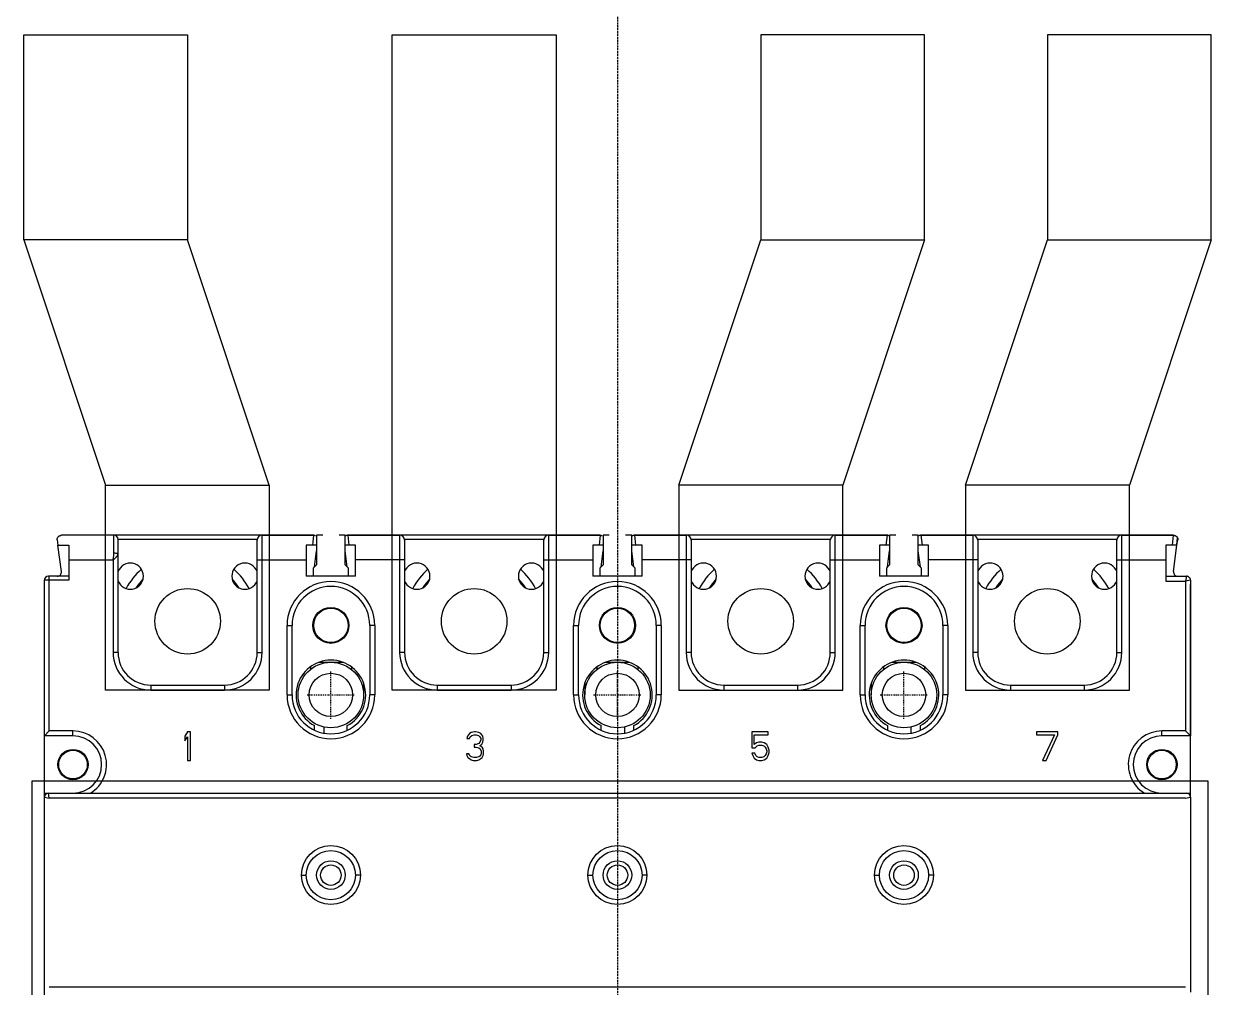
# Model space of a CAD drawing. Extents: x 965004 to 965704, y 79545 to 81545.
# Drawn here: x 965281.4 to 965426.4, y 81216.4 to 81334.1 of the extents above; entities that cross this region are included whole.
import ezdxf

# ---------------------------------------------------------------- set-up
doc = ezdxf.new("R2010")
doc.units = 0
doc.header["$MEASUREMENT"] = 0
doc.linetypes.add('CENTER', pattern=[2, 1.25, -0.25, 0.25, -0.25])
doc.linetypes.add('DASH', pattern=[0.35, 0.25, -0.1])
doc.layers.add('LY-JS-BJ', color=7, linetype='Continuous')

# ---------------------------------------------------------------- blocks, each defined once
blk = doc.blocks.new('塑壳MB41S M H-250-4P-2022.6')
at = {"color": 0, "linetype": 'ByBlock', "lineweight": 25}
for p, q in [((1.57, 81.94), (1.66, 81.3)), ((2.08, 78.06), (1.66, 81.3)), ((1.66, 81.3), (3, 81.3)), ((32.9, 82.5), (2.07, 82.5)), ((3, 81.3), (3, 77)), ((8.5, 80.34), (8.5, 82.5)), ((9, 68.2), (9, 82)), ((26.01, 82), (9, 82)), ((26, 68.2), (26, 81.9)), ((26.6, 82.5), (32.93, 82.5)), ((26.6, 68.2), (26.6, 82.5)), ((32, 81.3), (32, 77.5)), ((32.8, 81.3), (32, 81.3)), ((32.8, 81.3), (32.93, 82.5)), ((33.3, 81.3), (32.8, 81.3)), ((34, 82.5), (33.25, 82.5)), ((33.25, 82.5), (33.25, 78.9)), ((36.75, 82.5), (36, 82.5)), ((37.2, 81.3), (36.7, 81.3)), ((36.75, 78.9), (36.75, 82.5)), ((37.07, 82.5), (43.4, 82.5)), ((37.07, 82.5), (37.2, 81.3)), ((67.9, 82.5), (37.1, 82.5)), ((38, 81.3), (37.2, 81.3)), ((38, 77.5), (38, 81.3)), ((43.4, 82.5), (43.4, 68.2)), ((61.01, 82), (43.99, 82)), ((44, 81.9), (44, 68.2)), ((61, 68.2), (61, 81.9)), ((61.6, 82.5), (67.93, 82.5)), ((61.6, 68.2), (61.6, 82.5)), ((67, 81.3), (67, 77.5)), ((67.8, 81.3), (67, 81.3)), ((67.8, 81.3), (67.93, 82.5)), ((68.3, 81.3), (67.8, 81.3)), ((69, 82.5), (68.25, 82.5)), ((68.25, 82.5), (68.25, 78.9)), ((71.75, 82.5), (71, 82.5)), ((72.2, 81.3), (71.7, 81.3)), ((71.75, 78.9), (71.75, 82.5)), ((72.07, 82.5), (78.4, 82.5)), ((72.07, 82.5), (72.2, 81.3)), ((102.9, 82.5), (72.1, 82.5)), ((73, 81.3), (72.2, 81.3)), ((73, 77.5), (73, 81.3)), ((78.4, 82.5), (78.4, 68.2)), ((96.01, 82), (78.99, 82)), ((79, 81.9), (79, 68.2)), ((96, 68.2), (96, 81.9)), ((96.6, 82.5), (102.93, 82.5)), ((96.6, 68.2), (96.6, 82.5)), ((102, 81.3), (102, 77.5)), ((102.8, 81.3), (102, 81.3)), ((102.93, 82.5), (102.8, 81.3)), ((103.3, 81.3), (102.8, 81.3)), ((104, 82.5), (103.25, 82.5)), ((103.25, 82.5), (103.25, 78.9)), ((106.75, 82.5), (106, 82.5)), ((107.2, 81.3), (106.7, 81.3)), ((106.75, 78.9), (106.75, 82.5)), ((107.07, 82.5), (113.4, 82.5)), ((107.07, 82.5), (107.2, 81.3)), ((137.9, 82.5), (107.1, 82.5)), ((108, 81.3), (107.2, 81.3)), ((108, 77.5), (108, 81.3)), ((113.4, 82.5), (113.4, 68.2)), ((131.01, 82), (113.99, 82)), ((114, 81.9), (114, 68.2)), ((131, 68.2), (131, 81.9)), ((131.6, 82.5), (137.93, 82.5)), ((131.6, 68.2), (131.6, 82.5)), ((137, 81.3), (137, 76.9)), ((137.8, 81.3), (137, 81.3)), ((137.8, 81.3), (137.93, 82.5)), ((138.34, 81.3), (137.8, 81.3)), ((137.92, 78.06), (138.34, 81.3)), ((138.3, 81.3), (138.31, 81.38)), ((138.31, 81.38), (138.41, 82.14)), ((138.34, 81.3), (138.43, 81.94)), ((33, 78.65), (33.25, 80.58)), ((37, 78.65), (36.75, 80.58)), ((68, 78.65), (68.25, 80.58)), ((72, 78.65), (71.75, 80.58)), ((103, 78.65), (103.25, 80.58)), ((107, 78.65), (106.75, 80.58)), ((3, 79.5), (8.4, 79.5)), ((8.4, 79.5), (8.4, 68.2)), ((26, 79.5), (32, 79.5)), ((33.25, 78.9), (32.85, 78.5)), ((32.85, 78.5), (32.85, 77.5)), ((37.15, 78.5), (36.75, 78.9)), ((37.15, 77.5), (37.15, 78.5)), ((44, 79.5), (38, 79.5)), ((61, 79.5), (67, 79.5)), ((68.25, 78.9), (67.85, 78.5)), ((67.85, 78.5), (67.85, 77.5)), ((72.15, 78.5), (71.75, 78.9)), ((72.15, 77.5), (72.15, 78.5)), ((79, 79.5), (73, 79.5)), ((96, 79.5), (102, 79.5)), ((103.25, 78.9), (102.85, 78.5)), ((102.85, 78.5), (102.85, 77.5)), ((107.15, 78.5), (106.75, 78.9)), ((107.15, 77.5), (107.15, 78.5)), ((114, 79.5), (108, 79.5)), ((131, 79.5), (137, 79.5)), ((0, -77), (0, 77)), ((3, 77), (0, 77)), ((3, 77.5), (0.5, 77.5)), ((0.6, 58.6), (0.6, 77.5)), ((38, 77.5), (32, 77.5)), ((73, 77.5), (67, 77.5)), ((108, 77.5), (102, 77.5)), ((137, 77.5), (139.5, 77.5)), ((137, 76.9), (139.4, 76.9)), ((139.5, 77.5), (139.4, 76.9)), ((140, 77), (139.4, 76.9)), ((139.4, 76.9), (139.4, 58.6)), ((140, 77), (140, 58)), ((140, 50.5), (140, 76.5)), ((29.65, 71.5), (30.25, 71.5)), ((29.65, 63), (29.65, 71.5)), ((30.25, 63), (30.25, 71.5)), ((39.75, 71.5), (39.75, 63)), ((40.35, 71.5), (39.75, 71.5)), ((40.35, 71.5), (40.35, 63)), ((64.65, 71.5), (65.25, 71.5)), ((64.65, 63), (64.65, 71.5)), ((65.25, 63), (65.25, 71.5)), ((75.35, 71.5), (74.75, 71.5)), ((74.75, 71.5), (74.75, 63)), ((75.35, 71.5), (75.35, 63)), ((99.65, 71.5), (100.25, 71.5)), ((99.65, 63), (99.65, 71.5)), ((100.25, 63), (100.25, 71.5)), ((110.35, 71.5), (109.75, 71.5)), ((109.75, 71.5), (109.75, 63)), ((110.35, 71.5), (110.35, 63)), ((9, 68.2), (8.4, 68.2)), ((26, 68.2), (26.6, 68.2)), ((44, 68.2), (43.4, 68.2)), ((61, 68.2), (61.6, 68.2)), ((79, 68.2), (78.4, 68.2)), ((96, 68.2), (96.6, 68.2)), ((114, 68.2), (113.4, 68.2)), ((131, 68.2), (131.6, 68.2)), ((33.56, 67), (36.44, 67)), ((68.56, 67), (71.44, 67)), ((103.56, 67), (106.44, 67)), ((32.5, 66.44), (32.5, 66.12)), ((37.5, 66.44), (37.5, 66.12)), ((67.5, 66.44), (67.5, 66.12)), ((72.5, 66.44), (72.5, 66.12)), ((102.5, 66.44), (102.5, 66.12)), ((107.5, 66.44), (107.5, 66.12)), ((13, 64.2), (22, 64.2)), ((13, 64.2), (13, 63.6)), ((22, 64.2), (22, 63.6)), ((39, 64.44), (39, 63)), ((48, 64.2), (48, 63.6)), ((48, 64.2), (57, 64.2)), ((57, 64.2), (57, 63.6)), ((66, 64.44), (66, 63)), ((83, 64.2), (83, 63.6)), ((83, 64.2), (92, 64.2)), ((92, 64.2), (92, 63.6)), ((101, 64.44), (101, 63)), ((118, 64.2), (118, 63.6)), ((118, 64.2), (127, 64.2)), ((127, 64.2), (127, 63.6)), ((13, 63.6), (22, 63.6)), ((29.65, 63), (30.25, 63)), ((40.35, 63), (39.75, 63)), ((48, 63.6), (57, 63.6)), ((64.65, 63), (65.25, 63)), ((75.35, 63), (74.75, 63)), ((83, 63.6), (92, 63.6)), ((99.65, 63), (100.25, 63)), ((110.35, 63), (109.75, 63)), ((118, 63.6), (127, 63.6)), ((0.6, 58.6), (0, 58)), ((3.5, 58.6), (0.6, 58.6)), ((3.5, 58), (3.5, 58.6)), ((17.5, 58.5), (17.15, 57.98)), ((17.85, 58.5), (17.5, 58.5)), ((17.85, 55), (17.85, 58.5)), ((33, 58.69), (33, 59.25)), ((34.15, 59.09), (34.15, 58.33)), ((37, 58.69), (37, 59.25)), ((51.91, 58.28), (51.68, 57.98)), ((52.14, 58.43), (51.91, 58.28)), ((52.03, 57.9), (52.2, 58.05)), ((52.55, 58.5), (52.14, 58.43)), ((52.2, 58.05), (52.49, 58.13)), ((52.49, 58.13), (52.73, 58.13)), ((52.67, 58.5), (52.55, 58.5)), ((53.08, 58.43), (52.67, 58.5)), ((52.73, 58.13), (53.02, 58.05)), ((53.02, 58.05), (53.19, 57.9)), ((53.31, 58.28), (53.08, 58.43)), ((53.54, 57.98), (53.31, 58.28)), ((68, 58.69), (68, 59.25)), ((70.85, 59.09), (70.85, 58.33)), ((72, 58.69), (72, 59.25)), ((88.4, 58.5), (86.42, 58.5)), ((86.42, 58.5), (86.42, 56.56)), ((86.71, 56.94), (86.71, 58.13)), ((86.71, 58.13), (88.4, 58.13)), ((88.4, 58.13), (88.4, 58.5)), ((103, 59.25), (103, 58.69)), ((105.85, 59.09), (105.85, 58.33)), ((107, 58.69), (107, 59.25)), ((121.19, 58.5), (121.19, 58.13)), ((123.81, 58.5), (121.19, 58.5)), ((121.19, 58.13), (123.38, 58.13)), ((123.38, 58.13), (121.92, 55)), ((122.35, 55), (123.81, 58.13)), ((123.81, 58.13), (123.81, 58.5)), ((136.5, 58), (136.5, 58.6)), ((139.4, 58.6), (136.5, 58.6)), ((140, 58), (139.4, 58.6)), ((3.5, 58), (0, 58)), ((17.15, 57.98), (17.15, 57.38)), ((17.15, 57.38), (17.5, 57.9)), ((17.5, 57.9), (17.5, 55)), ((51.68, 57.98), (51.62, 57.68)), ((51.62, 57.68), (51.91, 57.68)), ((51.91, 57.68), (52.03, 57.9)), ((52.73, 56.94), (52.49, 56.94)), ((52.49, 56.94), (52.49, 56.64)), ((52.49, 56.64), (52.73, 56.64)), ((53.08, 57.09), (52.73, 56.94)), ((52.73, 56.64), (53.08, 56.56)), ((53.19, 57.23), (53.08, 57.09)), ((53.19, 57.9), (53.31, 57.68)), ((53.31, 57.53), (53.19, 57.23)), ((53.19, 56.79), (53.43, 57.01)), ((53.48, 56.64), (53.19, 56.79)), ((53.31, 57.68), (53.31, 57.53)), ((53.43, 57.01), (53.54, 57.23)), ((53.6, 56.41), (53.48, 56.64)), ((53.6, 57.68), (53.54, 57.98)), ((53.54, 57.23), (53.6, 57.53)), ((53.6, 57.53), (53.6, 57.68)), ((87, 57.16), (86.71, 56.94)), ((86.83, 56.56), (87.06, 56.79)), ((87.29, 57.23), (87, 57.16)), ((87.06, 56.79), (87.29, 56.86)), ((87.65, 57.23), (87.29, 57.23)), ((87.29, 56.86), (87.65, 56.86)), ((87.94, 57.16), (87.65, 57.23)), ((87.65, 56.86), (87.88, 56.79)), ((87.88, 56.79), (88.05, 56.64)), ((88.23, 56.94), (87.94, 57.16)), ((88.05, 56.64), (88.17, 56.41)), ((88.4, 56.64), (88.23, 56.94)), ((88.52, 56.27), (88.4, 56.64)), ((140, 58), (136.5, 58)), ((51.85, 55.82), (51.56, 55.82)), ((51.56, 55.82), (51.62, 55.6)), ((51.62, 55.6), (51.73, 55.37)), ((51.73, 55.37), (51.91, 55.22)), ((51.91, 55.67), (51.85, 55.82)), ((52.03, 55.52), (51.91, 55.67)), ((51.91, 55.22), (52.14, 55.07)), ((52.14, 55.45), (52.03, 55.52)), ((52.44, 55.37), (52.14, 55.45)), ((52.79, 55.37), (52.44, 55.37)), ((53.08, 55.45), (52.79, 55.37)), ((53.08, 56.56), (53.25, 56.41)), ((53.19, 55.52), (53.08, 55.45)), ((53.08, 55.07), (53.31, 55.22)), ((53.31, 55.67), (53.19, 55.52)), ((53.25, 56.41), (53.37, 56.12)), ((53.37, 55.82), (53.31, 55.67)), ((53.31, 55.22), (53.48, 55.37)), ((53.37, 56.12), (53.37, 55.82)), ((53.48, 55.37), (53.6, 55.6)), ((53.66, 56.12), (53.6, 56.41)), ((53.6, 55.6), (53.66, 55.82)), ((53.66, 55.82), (53.66, 56.12)), ((86.42, 56.56), (86.83, 56.56)), ((86.77, 55.89), (86.42, 55.89)), ((86.42, 55.89), (86.54, 55.6)), ((86.54, 55.6), (86.71, 55.3)), ((86.71, 55.3), (87, 55.07)), ((86.89, 55.6), (86.77, 55.89)), ((87.06, 55.45), (86.89, 55.6)), ((87.29, 55.37), (87.06, 55.45)), ((87.65, 55.37), (87.29, 55.37)), ((87.88, 55.45), (87.65, 55.37)), ((88.05, 55.6), (87.88, 55.45)), ((87.94, 55.07), (88.23, 55.3)), ((88.17, 55.82), (88.05, 55.6)), ((88.17, 56.41), (88.23, 56.19)), ((88.23, 56.04), (88.17, 55.82)), ((88.23, 56.19), (88.23, 56.04)), ((88.23, 55.3), (88.4, 55.6)), ((88.4, 55.6), (88.52, 55.97)), ((88.52, 55.97), (88.52, 56.27)), ((17.5, 55), (17.85, 55)), ((52.14, 55.07), (52.38, 55)), ((52.38, 55), (52.84, 55)), ((52.84, 55), (53.08, 55.07)), ((87, 55.07), (87.29, 55)), ((87.29, 55), (87.65, 55)), ((87.65, 55), (87.94, 55.07)), ((121.92, 55), (122.35, 55)), ((0, 51), (0.15, 50.85)), ((0, 51), (140, 51)), ((0.6, 50.4), (0.5, 51)), ((0, 50.5), (0.6, 50.4)), ((139.4, 50.4), (0.6, 50.4)), ((139.4, 50.4), (140, 50.5)), ((140, 50.5), (140, 26.7)), ((31.4, 41), (32, 41)), ((38.6, 41), (38, 41)), ((66.4, 41), (67, 41)), ((73.6, 41), (73, 41)), ((101.4, 41), (102, 41)), ((108.6, 41), (108, 41)), ((139.4, 27.3), (0.6, 27.3))]:
    blk.add_line(p, q, dxfattribs=at)
at = {"color": 1, "linetype": 'CENTER', "ltscale": 0.106}
for p, q in [((35, 60.09), (35, 65.92)), ((70, 60.09), (70, 65.92)), ((105, 60.09), (105, 65.92)), ((32.09, 63), (37.92, 63)), ((67.09, 63), (72.92, 63)), ((102.09, 63), (107.92, 63))]:
    blk.add_line(p, q, dxfattribs=at)
at = {"color": 0, "linetype": 'ByBlock', "lineweight": 25}
for points in [[(1.57, 81.94, -0.003795), (1.58, 82, -0.01664), (1.58, 82.08, -0.023888), (1.59, 82.14, -0.157975), (1.72, 82.35, -0.078687), (1.83, 82.43, -0.024005), (1.89, 82.45, -0.020597), (1.96, 82.47, -0.011226), (2.02, 82.49, -0.003386), (2.07, 82.5)], [(32.93, 82.5, -0.002372), (32.96, 82.5, -0.012553), (33, 82.5, -0.018653), (33.03, 82.49, -0.023251), (33.06, 82.48, -0.015396), (33.09, 82.47, -0.005365), (33.11, 82.47, -0.002511), (33.13, 82.46)], [(37.07, 82.5, 0.003321), (37.03, 82.5, 0.009984), (37, 82.49, 0.021456), (36.96, 82.49, 0.050206), (36.88, 82.46, 0.025075), (36.85, 82.45, 0.011704), (36.83, 82.43, 0.004167), (36.8, 82.42)], [(67.93, 82.5, -0.002372), (67.96, 82.5, -0.012554), (68, 82.5, -0.018654), (68.03, 82.49, -0.023254), (68.06, 82.48, -0.015398), (68.09, 82.47, -0.005366), (68.11, 82.47, -0.002512), (68.13, 82.46)], [(72.07, 82.5, 0.003322), (72.03, 82.5, 0.009986), (72, 82.49, 0.02146), (71.96, 82.49, 0.050207), (71.88, 82.46, 0.025071), (71.85, 82.45, 0.011702), (71.83, 82.43, 0.004166), (71.8, 82.42)], [(103.18, 82.43, 0.005334), (103.16, 82.44, 0.013904), (103.14, 82.45, 0.043799), (103.09, 82.48, 0.034992), (103.03, 82.49, 0.017339), (102.99, 82.5, 0.006102), (102.96, 82.5, 0.002868), (102.93, 82.5)], [(107.07, 82.5, 0.003322), (107.03, 82.5, 0.009987), (107, 82.49, 0.021462), (106.96, 82.49, 0.050205), (106.88, 82.46, 0.025067), (106.85, 82.45, 0.0117), (106.83, 82.43, 0.004165), (106.8, 82.42)], [(137.93, 82.5, -0.008376), (137.98, 82.5, -0.016867), (138.02, 82.49, -0.060285), (138.12, 82.46, -0.264373), (138.43, 82.07, -0.031981), (138.43, 82.02, -0.010535), (138.43, 81.99, -0.008376), (138.43, 81.94)], [(8.4, 79.5, 0.003009), (8.44, 79.71, 0.006088), (8.46, 79.87, 0.009695), (8.48, 80.03, 0.006308), (8.49, 80.13, 0.003822), (8.49, 80.24, 0.002129), (8.5, 80.34)], [(8.4, 79.5, 0.00163), (8.51, 79.59, 0.011866), (8.7, 79.76, 0.015502), (8.81, 79.87, 0.013871), (8.87, 79.94, 0.035473), (8.94, 80.02, 0.075325), (8.98, 80.12, 0.018019), (8.99, 80.16, 0.006267), (9, 80.2)], [(140, 77, 0.0038), (139.99, 77.05, 0.015241), (139.98, 77.11, 0.027878), (139.97, 77.17, 0.080145), (139.91, 77.29, 0.093183), (139.77, 77.42, 0.081458), (139.65, 77.48, 0.019574), (139.6, 77.49, 0.011536), (139.55, 77.49, 0.0038), (139.5, 77.5)]]:
    blk.add_lwpolyline(points, format="xyb", dxfattribs=at)
at = {"color": 0, "linetype": 'ByBlock', "lineweight": 25, "flags": 128}
for points in [[(8.5, 80.34), (8.6, 80.34), (8.69, 80.33), (8.78, 80.32), (8.85, 80.3), (8.92, 80.28), (8.96, 80.25), (8.99, 80.23), (9, 80.2)], [(12.07, 77.17), (11.43, 76.41), (11.19, 76.06)], [(23.81, 76.06), (23.57, 76.41), (22.93, 77.17)], [(47.07, 77.17), (46.43, 76.41), (46.19, 76.06)], [(58.81, 76.06), (58.57, 76.41), (57.93, 77.17)], [(82.07, 77.17), (81.43, 76.41), (81.19, 76.06)], [(93.81, 76.06), (93.57, 76.41), (92.93, 77.17)], [(117.07, 77.17), (116.43, 76.41), (116.19, 76.06)], [(128.81, 76.06), (128.57, 76.41), (127.93, 77.17)]]:
    blk.add_lwpolyline(points, dxfattribs=at)
at = {"color": 1, "linetype": 'ByBlock', "lineweight": -2}
blk.add_lwpolyline([(-1.5, 52.5), (142.1, 52.5), (142.1, -52.5), (-1.5, -52.5)], close=True, dxfattribs=at)
at = {"color": 0, "linetype": 'ByBlock', "lineweight": 25}
for centre, radius in [((17.5, 72), 4), ((52.5, 72), 4), ((87.5, 72), 4), ((122.5, 72), 4), ((35, 71.5), 2.2), ((35, 71.5), 2.1), ((70, 71.5), 2.2), ((70, 71.5), 2.1), ((105, 71.5), 2.2), ((105, 71.5), 2.1), ((35, 63), 4), ((70, 63), 4), ((105, 63), 4), ((35, 63), 2.65), ((70, 63), 2.65), ((105, 63), 2.65), ((3.5, 54.5), 1.85), ((3.5, 54.5), 1.75), ((136.5, 54.5), 1.85), ((136.5, 54.5), 1.75), ((35, 41), 3.6), ((35, 41), 3), ((70, 41), 3.6), ((70, 41), 3), ((105, 41), 3.6), ((105, 41), 3), ((35, 41), 1.75), ((35, 41), 1.25), ((70, 41), 1.75), ((70, 41), 1.25), ((105, 41), 1.75), ((105, 41), 1.25)]:
    blk.add_circle(centre, radius, dxfattribs=at)
for centre, radius, start, end in [((8.5, 82), 0.5, 0, 90), ((26.6, 81.9), 0.6, 90, 180), ((43.4, 81.9), 0.6, 0, 90), ((61.6, 81.9), 0.6, 90, 180), ((78.4, 81.9), 0.6, 0, 90), ((96.6, 81.9), 0.6, 90, 180), ((113.4, 81.9), 0.6, 0, 90), ((131.6, 81.9), 0.6, 90, 180), ((10.5, 77.5), 1.6, 200.3642, 159.6357), ((17.5, 72), 8.5, 131.6291, 152.0564), ((24.5, 77.5), 1.6, 20.3641, 339.6358), ((17.5, 72), 8.5, 27.9436, 48.3709), ((45.5, 77.5), 1.6, 200.3641, 159.6359), ((52.5, 72), 8.5, 131.6291, 152.0564), ((59.5, 77.5), 1.6, 20.3641, 339.6358), ((52.5, 72), 8.5, 27.9436, 48.3709), ((80.5, 77.5), 1.6, 200.3641, 159.6359), ((87.5, 72), 8.5, 131.6291, 152.0564), ((94.5, 77.5), 1.6, 20.3641, 339.6358), ((87.5, 72), 8.5, 27.9436, 48.3709), ((115.5, 77.5), 1.6, 200.3641, 159.6359), ((122.5, 72), 8.5, 131.6291, 152.0564), ((129.5, 77.5), 1.6, 20.3641, 339.6358), ((122.5, 72), 8.5, 27.9436, 48.3709), ((0.5, 77), 0.5, 90, 180), ((1.58, 78), 0.5, 270, 7.4069), ((138.42, 78), 0.5, 172.5931, 270), ((35, 71.5), 5.35, 0, 180), ((35, 71.5), 4.75, 0, 180), ((70, 71.5), 5.35, 0, 180), ((70, 71.5), 4.75, 0, 180), ((105, 71.5), 5.35, 0, 180), ((105, 71.5), 4.75, 0, 180), ((13, 68.2), 4.6, 180, 270), ((13, 68.2), 4, 180, 270), ((22, 68.2), 4, 270, 0), ((22, 68.2), 4.6, 270, 0), ((48, 68.2), 4.6, 180, 270), ((48, 68.2), 4, 180, 270), ((57, 68.2), 4, 270, 0), ((57, 68.2), 4.6, 270, 0), ((83, 68.2), 4.6, 180, 270), ((83, 68.2), 4, 180, 270), ((92, 68.2), 4, 270, 0), ((92, 68.2), 4.6, 270, 0), ((118, 68.2), 4.6, 180, 270), ((118, 68.2), 4, 180, 270), ((127, 68.2), 4, 270, 0), ((127, 68.2), 4.6, 270, 0), ((35, 63), 4.25, 298.0725, 241.9275), ((70, 63), 4.25, 298.0725, 241.9275), ((105, 63), 4.25, 298.0725, 241.9275), ((35, 63), 5.35, 180, 0), ((35, 63), 4.75, 180, 0), ((70, 63), 5.35, 180, 0), ((70, 63), 4.75, 180, 0), ((105, 63), 5.35, 180, 0), ((105, 63), 4.75, 180, 0), ((3.5, 54.5), 4.1, 301.3881, 90), ((136.5, 54.5), 4.1, 90, 238.6119), ((3.5, 54.5), 3.5, 270, 90), ((136.5, 54.5), 3.5, 90, 270), ((0.5, 50.5), 0.5, 90, 180), ((139.5, 50.5), 0.5, 360, 90)]:
    blk.add_arc(centre, radius, start, end, dxfattribs=at)

msp = doc.modelspace()

# ---------------------------------------------------------------- linework, layer by layer
at = {"color": 2}
for p, q in [((965281.38, 81307.69), (965291.38, 81277.69)), ((965311.38, 81277.69), (965301.38, 81307.69))]:
    msp.add_line(p, q, dxfattribs=at)
at = {"color": 1}
for p, q in [((965361.41, 81277.69), (965371.41, 81307.69)), ((965391.41, 81307.69), (965381.41, 81277.69))]:
    msp.add_line(p, q, dxfattribs=at)
at = {"color": 4}
for p, q in [((965396.43, 81277.69), (965406.43, 81307.69)), ((965426.43, 81307.69), (965416.43, 81277.69))]:
    msp.add_line(p, q, dxfattribs=at)
at = {"color": 2}
for points in [[(965281.38, 81332.69), (965301.38, 81332.69), (965301.38, 81307.69), (965281.38, 81307.69)], [(965291.38, 81277.69), (965311.38, 81277.69), (965311.38, 81252.69), (965291.38, 81252.69)]]:
    msp.add_lwpolyline(points, close=True, dxfattribs=at)
at = {"color": 3}
msp.add_lwpolyline([(965326.4, 81332.69), (965346.4, 81332.69), (965346.4, 81252.69), (965326.4, 81252.69)], close=True, dxfattribs=at)
at = {"color": 1}
for points in [[(965391.41, 81332.69), (965371.41, 81332.69), (965371.41, 81307.69), (965391.41, 81307.69)], [(965381.41, 81277.69), (965361.41, 81277.69), (965361.41, 81252.69), (965381.41, 81252.69)]]:
    msp.add_lwpolyline(points, close=True, dxfattribs=at)
at = {"color": 4}
for points in [[(965426.43, 81332.69), (965406.43, 81332.69), (965406.43, 81307.69), (965426.43, 81307.69)], [(965416.43, 81277.69), (965396.43, 81277.69), (965396.43, 81252.69), (965416.43, 81252.69)]]:
    msp.add_lwpolyline(points, close=True, dxfattribs=at)
at = {"layer": 'LY-JS-BJ', "color": 4, "linetype": 'DASH', "lineweight": -3}
msp.add_line((965353.9, 81544.92), (965353.9, 79544.92), dxfattribs=at)

# ---------------------------------------------------------------- block references
at = {"color": 0}
msp.add_blockref('塑壳MB41S M H-250-4P-2022.6', (965283.9, 81189.09), dxfattribs=at)

doc.saveas('drawing.dxf')
